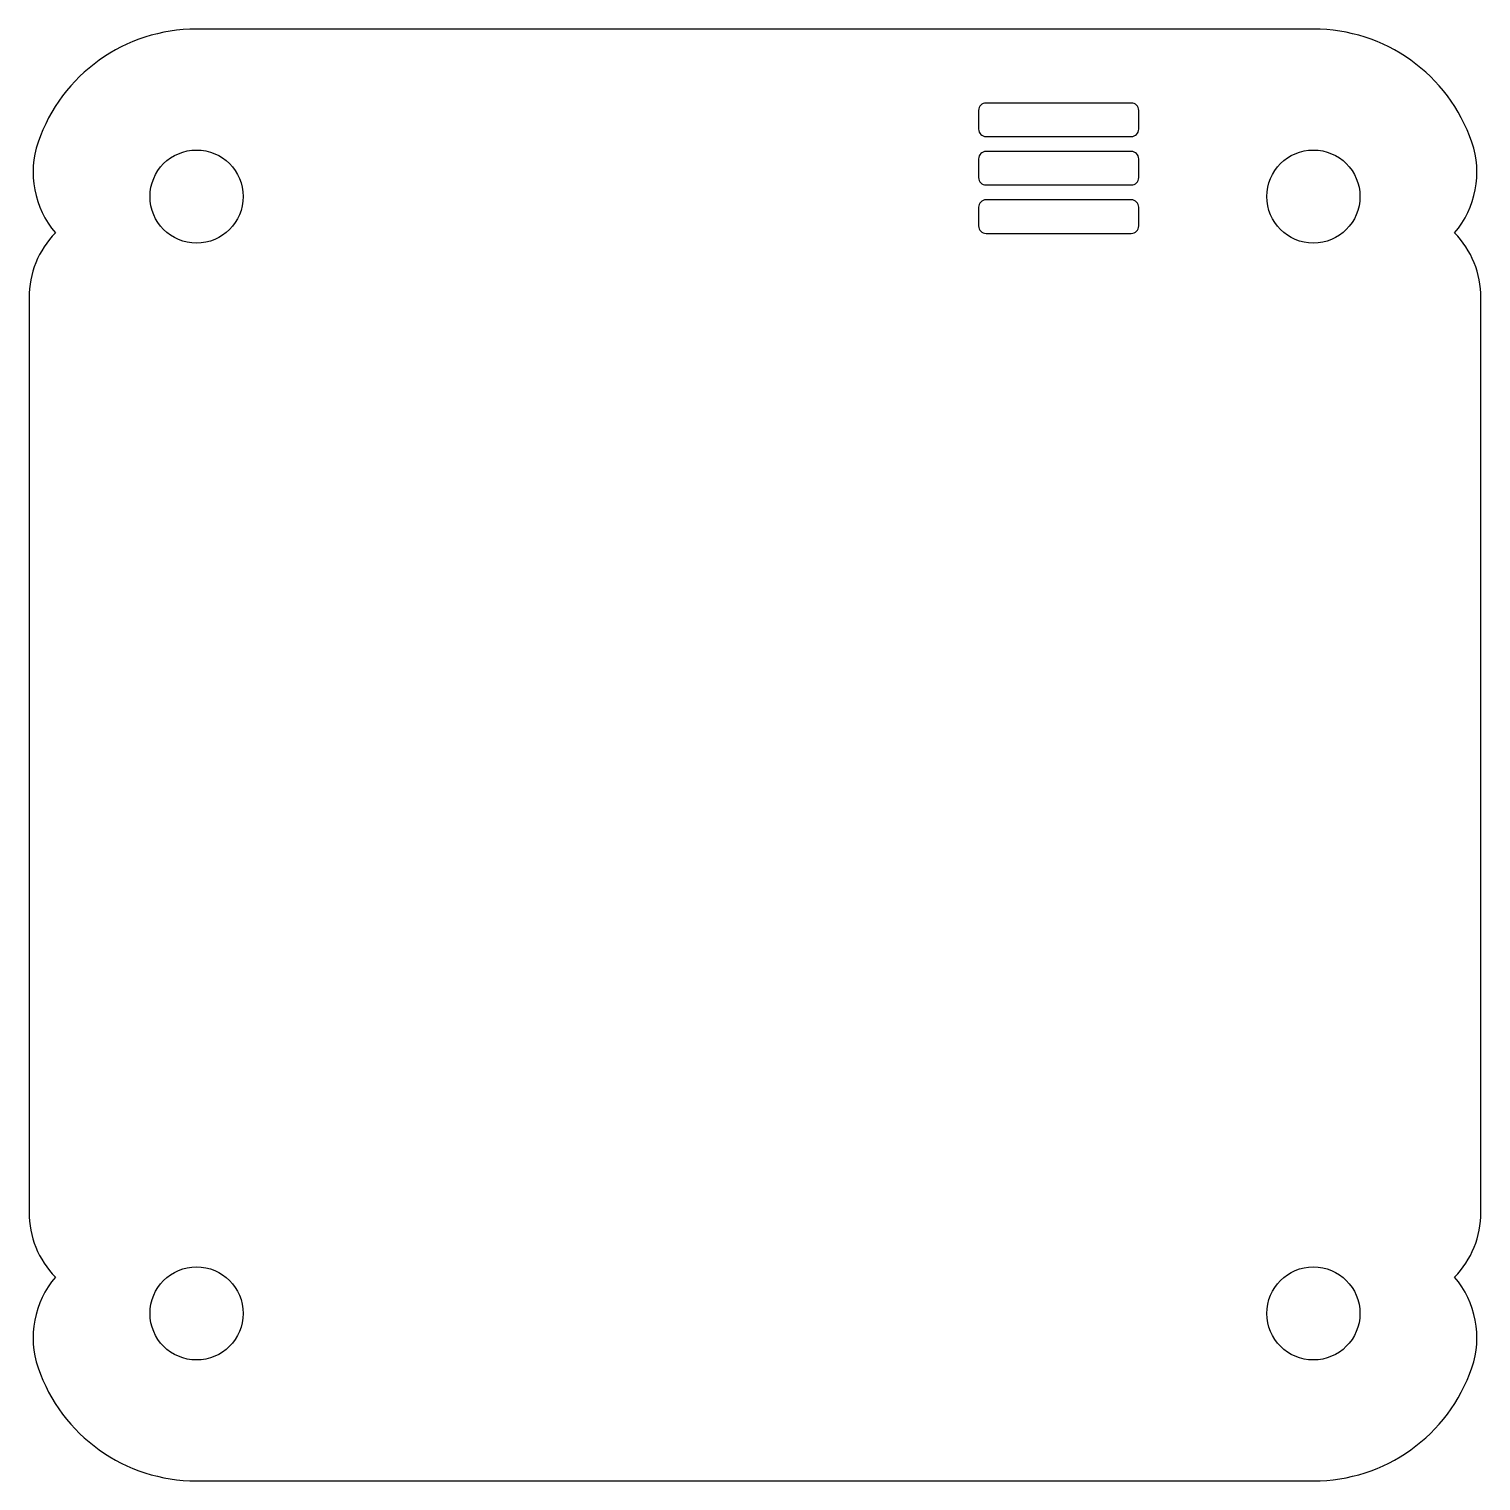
# Model space of a CAD drawing. Header units: centimetres. Extents: x 12.04 to 15.94, y 1.3 to 5.2.
import ezdxf

# ---------------------------------------------------------------- set-up
doc = ezdxf.new("R2010")
doc.units = ezdxf.units.CM
doc.header["$MEASUREMENT"] = 0
doc.layers.add('亚克力正面面板 v3_Sketch1', color=7, linetype='Continuous')

msp = doc.modelspace()

# ---------------------------------------------------------------- linework, layer by layer
at = {"layer": '亚克力正面面板 v3_Sketch1'}
for p, q in [((15.4907, 5.1988, 0.2), (12.4907, 5.1988, 0.2)), ((15.0015, 5, 0.2), (14.6115, 5, 0.2)), ((14.5915, 4.98, 0.2), (14.5915, 4.93, 0.2)), ((15.0215, 4.93, 0.2), (15.0215, 4.98, 0.2)), ((14.6115, 4.91, 0.2), (15.0015, 4.91, 0.2)), ((14.5915, 4.85, 0.2), (14.5915, 4.8, 0.2)), ((15.0015, 4.87, 0.2), (14.6115, 4.87, 0.2)), ((15.0215, 4.8, 0.2), (15.0215, 4.85, 0.2)), ((14.6115, 4.78, 0.2), (15.0015, 4.78, 0.2)), ((14.5915, 4.72, 0.2), (14.5915, 4.67, 0.2)), ((15.0015, 4.74, 0.2), (14.6115, 4.74, 0.2)), ((15.0215, 4.67, 0.2), (15.0215, 4.72, 0.2)), ((14.6115, 4.65, 0.2), (15.0015, 4.65, 0.2)), ((12.0407, 4.477, 0.2), (12.0407, 2.0206, 0.2)), ((15.9407, 2.0206, 0.2), (15.9407, 4.477, 0.2)), ((12.4907, 1.2988, 0.2), (15.4907, 1.2988, 0.2))]:
    msp.add_line(p, q, dxfattribs=at)
for centre in [(12.4907, 4.7488, 0.2), (15.4907, 4.7488, 0.2), (12.4907, 1.7488, 0.2), (15.4907, 1.7488, 0.2)]:
    msp.add_circle(centre, 0.125, dxfattribs=at)
for centre, radius, start, end in [((12.4907, 4.7488, 0.2), 0.45, 90, 161.0558), ((15.4907, 4.7488, 0.2), 0.45, 18.9442, 90), ((14.6115, 4.98, 0.2), 0.02, 90, 180), ((15.0015, 4.98, 0.2), 0.02, 0, 90), ((14.6115, 4.93, 0.2), 0.02, 180, 270), ((15.0015, 4.93, 0.2), 0.02, 270, 360), ((12.3016, 4.8137, 0.2), 0.25, 161.0558, 220.5202), ((15.6799, 4.8137, 0.2), 0.25, 319.4798, 18.9442), ((14.6115, 4.85, 0.2), 0.02, 90, 180), ((15.0015, 4.85, 0.2), 0.02, 0, 90), ((14.6115, 4.8, 0.2), 0.02, 180, 270), ((15.0015, 4.8, 0.2), 0.02, 270, 360), ((14.6115, 4.72, 0.2), 0.02, 90, 180), ((15.0015, 4.72, 0.2), 0.02, 0, 90), ((12.2907, 4.477, 0.2), 0.25, 135.7946, 180), ((14.6115, 4.67, 0.2), 0.02, 180, 270), ((15.0015, 4.67, 0.2), 0.02, 270, 0), ((15.6907, 4.477, 0.2), 0.25, 0, 44.2054), ((12.2907, 2.0206, 0.2), 0.25, 180, 224.2054), ((15.6907, 2.0206, 0.2), 0.25, 315.7946, 0), ((12.3016, 1.6839, 0.2), 0.25, 139.4798, 198.9442), ((15.6799, 1.6839, 0.2), 0.25, 341.0558, 40.5202), ((12.4907, 1.7488, 0.2), 0.45, 198.9442, 270), ((15.4907, 1.7488, 0.2), 0.45, 270, 341.0558)]:
    msp.add_arc(centre, radius, start, end, dxfattribs=at)

doc.saveas('drawing.dxf')
